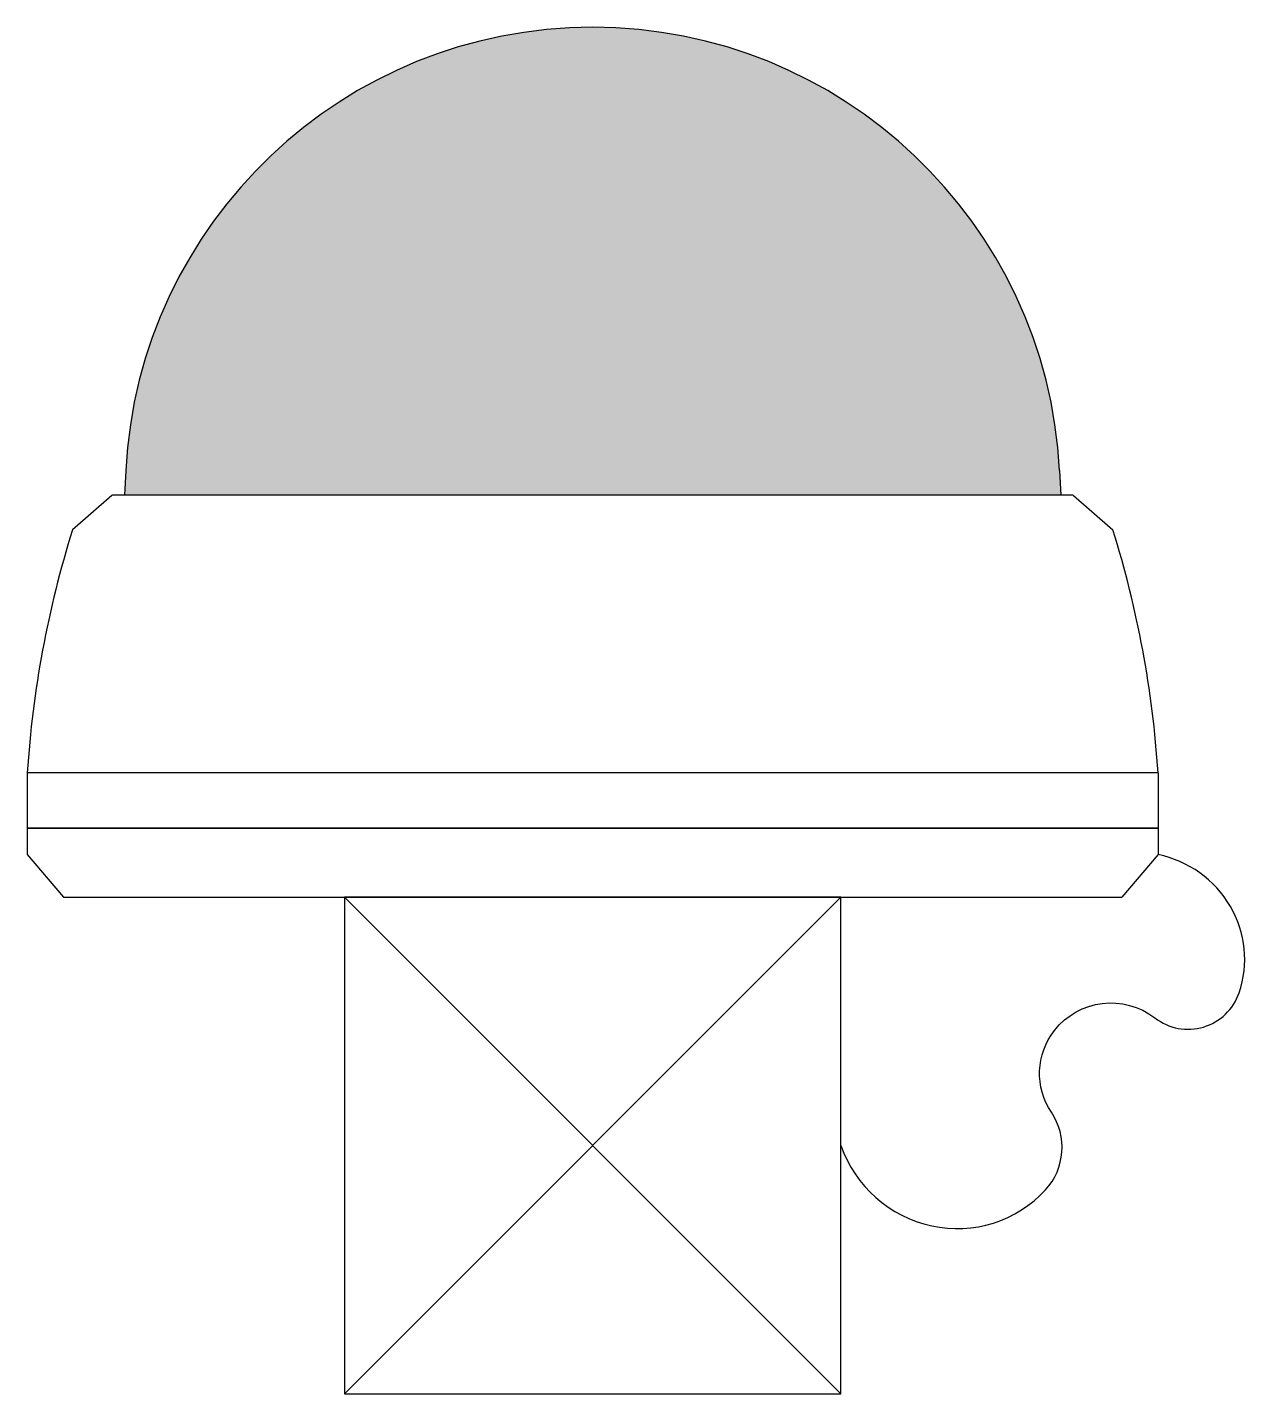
# Model space of a CAD drawing. Header units: millimetres. Extents: x -2.73 to 3.15, y -1.2 to 5.41.
import ezdxf

# ---------------------------------------------------------------- set-up
doc = ezdxf.new("R2010")
doc.units = ezdxf.units.MM
doc.header["$LTSCALE"] = 150

msp = doc.modelspace()

# ---------------------------------------------------------------- hatches: boundary and pattern name
at = {"linetype": 'Continuous'}
h = msp.add_hatch(color=256, dxfattribs=at)
h.dxf.hatch_style = 1
h.paths.add_polyline_path([(2.2648, 3.1446), (2.2585, 3.2629, 0.948965), (-2.2585, 3.2629), (-2.2648, 3.1446)])

# ---------------------------------------------------------------- linework, layer by layer
for p, q in [((-2.2585, 3.2629), (-2.2648, 3.1446)), ((2.2585, 3.2629), (2.2648, 3.1446)), ((-2.3255, 3.1422), (-2.5158, 2.9766)), ((2.3189, 3.1446), (-2.3189, 3.1446)), ((2.3255, 3.1422), (2.5158, 2.9766)), ((-2.7343, 1.8011), (-2.7343, 1.5335)), ((2.7343, 1.8011), (-2.7343, 1.8011)), ((2.7343, 1.8011), (2.7343, 1.5335)), ((-2.7343, 1.5335), (-2.7343, 1.4064)), ((2.7343, 1.5335), (-2.7343, 1.5335)), ((-2.7343, 1.5335), (2.7343, 1.5335)), ((2.7343, 1.5335), (2.7343, 1.4064)), ((-2.7343, 1.4064), (-2.56, 1.2)), ((2.7343, 1.4064), (2.56, 1.2)), ((-2.56, 1.2), (2.56, 1.2)), ((1.2, 1.2), (-1.2, 1.2)), ((-1.2, 1.2), (-1.2, -1.2)), ((1.2, 1.2), (-1.2, -1.2)), ((1.2, -1.2), (-1.2, 1.2)), ((1.2, -1.2), (1.2, 1.2)), ((-1.2, -1.2), (1.2, -1.2))]:
    msp.add_line(p, q, dxfattribs=at)
msp.add_lwpolyline([(1.2, 0, 0.260913), (1.6397, -0.3887, 0.2659), (2.1901, -0.2147, 0.347179), (2.2188, 0.1603, -0.325204), (2.2335, 0.5562, -0.412186), (2.7196, 0.6164, 0.514134), (3.1262, 0.7381, 0.218501), (3.0843, 1.1557, 0.212478), (2.7343, 1.4064)], format="xyb", dxfattribs=at)
for centre, radius, start, end in [((0, 3.1446), 2.2616, 3, 177), ((-2.3189, 3.1344), 0.0102, 89.99997, 129.99998), ((2.3189, 3.1344), 0.0102, 50.00002, 90.00003), ((2.2492, 1.4826), 4.9937, 162.59241, 176.34364), ((-2.2492, 1.4826), 4.9937, 3.65636, 17.40759)]:
    msp.add_arc(centre, radius, start, end, dxfattribs=at)

doc.saveas('drawing.dxf')
